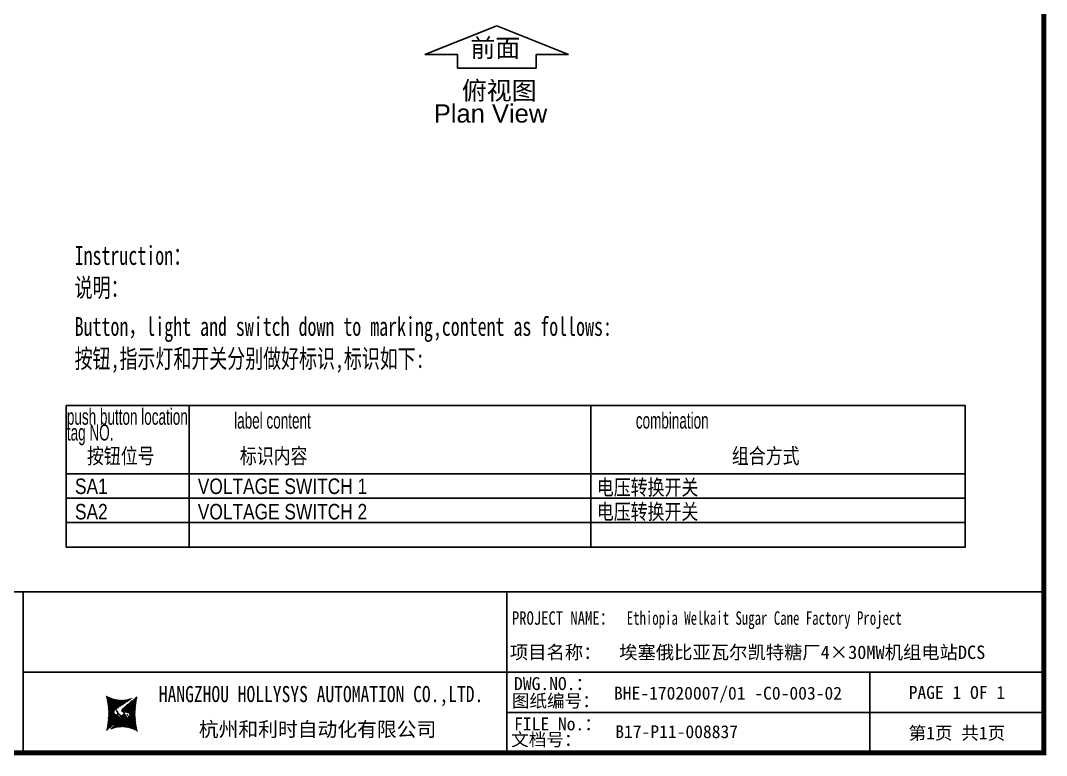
# Model space of a CAD drawing. Extents: x 81444 to 119867, y -54538 to -28747.
# Drawn here: x 83742 to 85652, y -45805 to -44437 of the extents above; entities that cross this region are included whole.
import ezdxf
from ezdxf.enums import TextEntityAlignment as Align
from ezdxf.lldxf.tags import DXFTag

# ---------------------------------------------------------------- set-up
doc = ezdxf.new("R2010")
doc.units = 0
doc.header["$LTSCALE"] = 100
doc.header["$MEASUREMENT"] = 0
for name, color, linetype in [('PARTS', 6, 'Continuous'), ('t', 1, 'Continuous'), ('操作台', 7, 'Continuous'), ('标准图框及表格', 7, 'Continuous')]:
    doc.layers.add(name, color=color, linetype=linetype)
doc.layers.add('细实线', color=7, linetype='Continuous', lineweight=20)
doc.styles.add('HZ', font='arial.ttf', dxfattribs={"width": 0.7})
doc.styles.get("Standard").update_dxf_attribs({"font": ''})
doc.styles.get('Standard').set_extended_font_data('SimSun')
tags = doc.linetypes.add('CENTER', pattern=[2, 1.25, -0.25, 0.25, -0.25]).pattern_tags.tags
tags[10:11] = [DXFTag(74, 4), DXFTag(75, 0), DXFTag(340, '0'), DXFTag(46, 1.0), DXFTag(50, 0.0), DXFTag(44, 0.0), DXFTag(45, 0.0)]
tags[8:9] = [DXFTag(74, 4), DXFTag(75, 0), DXFTag(340, '0'), DXFTag(46, 1.0), DXFTag(50, 0.0), DXFTag(44, 0.0), DXFTag(45, 0.0)]
tags[6:7] = [DXFTag(74, 4), DXFTag(75, 0), DXFTag(340, '0'), DXFTag(46, 1.0), DXFTag(50, 0.0), DXFTag(44, 0.0), DXFTag(45, 0.0)]
tags[4:5] = [DXFTag(74, 4), DXFTag(75, 0), DXFTag(340, '0'), DXFTag(46, 1.0), DXFTag(50, 0.0), DXFTag(44, 0.0), DXFTag(45, 0.0)]
pattern_1 = [(45, (0, 0), (-0.736262898216564, 0.7362628982165641), [])]

# ---------------------------------------------------------------- blocks, each defined once
blk = doc.blocks.new('图框')
at = {"layer": '标准图框及表格'}
h = blk.add_hatch(dxfattribs=at)
h.set_pattern_fill('ANSI31', color=5, scale=8.329863809039892, style=0)
h.set_pattern_definition(pattern_1)
edge = h.paths.add_edge_path()
edge.add_arc((2399.257256036391, -2998.153851416566), 55.18534773488954, 238.1092081981581, 291.6531626184834)
edge.add_line((2419.619937407027, -3049.445018414634), (2388.525499730735, -3070.242821799802))
edge.add_arc((2238.907377712399, -3078.328790578547), 135.3602868968974, 346.3915348661821, 374.2500326978034)
edge.add_line((2370.467593623529, -3110.177132109857), (2397.50623789792, -3087.85242802291))
edge.add_line((2391.339199201146, -3080.281448750429), (2396.143986595598, -3080.898839897796))
edge.add_spline(control_points=[(2397.470018868538, -3087.887634953957), (2398.35948137939, -3087.023080631327), (2399.970992452319, -3085.456697735681), (2399.869182150054, -3081.252294174519), (2397.426500162081, -3081.012803431273), (2396.121921064187, -3080.884897048199)], knot_values=[0, 0, 0, 0, 6.844331067525468, 12.40042740766005, 18.76924275352248, 18.76924275352248, 18.76924275352248, 18.76924275352248], weights=[1, 1, 1, 1, 1, 1], degree=3, periodic=0)
edge.add_spline(control_points=[(2388.515363058686, -3070.265433304907), (2387.789374929038, -3070.86905758363), (2386.478198365832, -3071.959237952229), (2385.544096281083, -3073.38263759949), (2385.127199159644, -3074.017912079413)], knot_values=[0, 0, 0, 0, 5.253673658024614, 9.488438564008057, 9.488438564008057, 9.488438564008057, 9.488438564008057], weights=[1, 1, 1, 1, 1], degree=3, periodic=0)
edge.add_spline(control_points=[(2386.272665588534, -3072.281716856574), (2385.721471206634, -3072.905523096015), (2384.632427465753, -3074.386714445929), (2384.912828655535, -3077.72895088909), (2387.858851342782, -3079.895552619193), (2390.185443934519, -3080.145534927004), (2391.314573401905, -3080.266855002868)], knot_values=[10.66597461496156, 10.66597461496156, 10.66597461496156, 10.66597461496156, 18.97770399508879, 28.89455822145742, 41.119553648298, 52.64692538081317, 52.64692538081317, 52.64692538081317, 52.64692538081317], weights=[1, 1, 1, 1, 1, 1, 1], degree=3, periodic=0)
h = blk.add_hatch(dxfattribs=at)
h.set_pattern_fill('ANSI31', color=3, scale=8.329863809039892, style=0)
h.set_pattern_definition(pattern_1)
edge = h.paths.add_edge_path()
edge.add_line((2402.469732125144, -3075.776359090531), (2407.706041465404, -3076.440586092609))
edge.add_spline(control_points=[(2401.044493204623, -3068.769946203269), (2400.155030693568, -3069.634500525768), (2398.543519620813, -3071.200883421574), (2398.645329922932, -3075.40528698259), (2401.088011911052, -3075.644777725895), (2402.392591008975, -3075.772684108895)], knot_values=[0, 0, 0, 0, 6.844331067526932, 12.40042740766158, 18.76924275352342, 18.76924275352342, 18.76924275352342, 18.76924275352342], weights=[1, 1, 1, 1, 1, 1], degree=3, periodic=0)
edge.add_line((2428.046918449632, -3046.480449047325), (2401.008274175249, -3068.805153134272))
edge.add_spline(control_points=[(2412.625169549749, -3083.918607966574), (2413.015644598316, -3083.422785431954), (2413.86377905187, -3082.052674005965), (2413.601683417044, -3078.928630268005), (2410.655660730175, -3076.762028538062), (2408.329068138031, -3076.512046230251), (2407.199938671052, -3076.390726154226)], knot_values=[12.65408913243743, 12.65408913243743, 12.65408913243743, 12.65408913243743, 18.97770399508879, 28.89455822145742, 41.119553648298, 52.64692538081317, 52.64692538081317, 52.64692538081317, 52.64692538081317], weights=[1, 1, 1, 1, 1, 1, 1], degree=3, periodic=0)
edge.add_line((2411.626283690712, -3084.975693399283), (2412.781242849298, -3083.732051979769))
edge.add_line((2410.021343801694, -3086.399138189481), (2411.626283690712, -3084.975693399414))
edge.add_line((2378.894574665755, -3107.212562742519), (2409.989012342048, -3086.414759357351))
edge.add_arc((2399.257256036391, -3158.503729740543), 55.18534773488965, 58.10920819815809, 111.6531626184834)
edge.add_arc((2559.607134360383, -3078.328790578547), 135.360286896897, 166.3915348661823, 194.2500326978024)
at = {"color": 7}
for p, q in [((2215.642035047145, -2851.581424744189), (2215.642035047145, -3151.581424744189)), ((3115.642035047145, -2851.581424744189), (3115.642035047145, -3151.581424744189)), ((2215.642035047145, -3001.581424744189), (3115.642035047145, -3001.581424744189)), ((3115.642035047145, -3001.581424744189), (4115.642035047145, -3001.581424744189)), ((3791.785572043125, -3001.581424744189), (3791.785572043125, -3151.581424744189)), ((4115.642035047145, -3076.581424744189), (3115.642035047145, -3076.581424744189))]:
    blk.add_line(p, q, dxfattribs=at)
at = {"color": 7, "const_width": 3}
blk.add_lwpolyline([(4115.642035047145, -2851.581424744189), (0, -2851.581424744189)], dxfattribs=at)
at = {"layer": 't', "color": 7, "const_width": 9.61519705431492}
blk.add_lwpolyline([(4115.642035047145, -3151.581424744189), (4115.642035047145, 0), (0, 0), (0, -3151.581424744189)], close=True, dxfattribs=at)
at = {"color": 7, "linetype": 'CENTER'}
for s, height, p in [('图纸编号：', 24, (3125.2212882557, -3066.664538382978)), ('杭州和利时自动化有限公司', 27, (2542.549152440595, -3121.114498389041)), ('文档号：', 24, (3124.032392707933, -3138.728717091954))]:
    blk.add_text(s, height=height, dxfattribs=at).set_placement(p)
at = {"color": 7, "flags": 8}
for tag, p, height in [('DWG.NAME:', (1381.636459220965, -2910.37952511241), 25), ('PROJECTNAME:', (3125.480185663539, -2912.807924402037), 24), ('PROJECTNAME：', (3339.10867075545, -2913.108539231762), 25), ('DWG.NO.:', (3128.186172261583, -3030.402470643486), 24), ('图纸编号', (3315.362718925957, -3052.404678158069), 24), ('FILENO.:', (3128.672545599984, -3106.104124450346), 24), ('文档号', (3317.726365529132, -3124.132485953713), 24)]:
    blk.add_attdef(tag, p, '', height=height, dxfattribs=at)
for tag, height, p in [('RENLIU', 24, (698.1883070825425, -2950.380597809435)), ('SHUFENWANG', 24, (885.7882910716289, -2950.380597809435)), ('FANGHOU', 24, (1069.730755450379, -2950.380597809435)), ('DANDANLI', 24, (1250.015700218792, -2950.380597809435)), ('A', 23, (59.89920926059131, -2974.881554149018)), ('设计时间', 23, (213.8658221408186, -2974.881554149018)), ('刘仁', 23, (698.1883070825425, -3002.188376027443)), ('王姝芬', 23, (885.7882910716289, -3002.188376027443)), ('侯方', 23, (1069.730755450379, -3002.188376027443)), ('李丹丹', 23, (1250.015700218792, -3002.188376027443)), ('#10STATIONONTROLCABINETCOVER', 30, (1777.900103825072, -3017.182374560078)), ('PAGEXOFX', 24, (3953.713803545135, -3039.081424744189)), ('REV.', 24, (59.38265968048654, -3063.048954873535)), ('DATE', 24, (208.907791745165, -3063.048954873535)), ('DESCRIPTION', 24, (451.7192896086781, -3063.048954873535)), ('PREPARED', 24, (698.1883070825425, -3063.048954873535)), ('CHECKED', 24, (885.7882910716144, -3063.048954873535)), ('SIGNED', 24, (1069.730755450364, -3063.048954873535)), ('APPROVED', 24, (1250.015700218792, -3063.048954873535)), ('图纸名称', 30, (1777.900103825072, -3094.695064044037)), ('第几页共几页', 24, (3953.713803545135, -3114.081424744189))]:
    blk.add_attdef(tag, text='', height=height, dxfattribs=at).set_placement(p, align=Align.MIDDLE)
for tag, p in [('图纸名称:', (1377.81237181677, -2965.923337057193)), ('项目名称：', (3121.562334825969, -2984.305160940257)), ('项目名称：', (3325.036680579346, -2984.305160940257))]:
    blk.add_attdef(tag, text='', height=25, dxfattribs=at).set_placement(p, align=Align.BOTTOM_LEFT)
at = {"color": 7, "width": 0.8, "flags": 8}
blk.add_attdef('HANGZHOUHOLLYSYSAUTOMATIONCO.,LTD.', text='', height=24, dxfattribs=at).set_placement((2770.082304289484, -3045.714803244191), align=Align.MIDDLE)
at = {"layer": '标准图框及表格', "color": 5, "style": 'HZ'}
for s, p in [('pgqh', (2373.884875617339, -3059.677228196226)), ('hollilas', (2374.051901626051, -3085.968484618272))]:
    blk.add_text(s, height=5.205656721233694, dxfattribs=at).set_placement(p)
at = {"layer": '标准图框及表格', "color": 3, "style": 'HZ'}
for s, height, p in [('auto', 8.676094535389492, (2400.907127263781, -3074.200036411981)), ('hollysys', 4.338047267694746, (2402.5381050141, -3099.731461394062))]:
    blk.add_text(s, height=height, dxfattribs=at).set_placement(p)

msp = doc.modelspace()

# ---------------------------------------------------------------- linework, layer by layer
at = {"layer": 'PARTS', "color": 7}
for p, q in [((84628.44068226579, -44446.9175108362), (84494.79403141438, -44500.31043437523)), ((84628.44068226579, -44446.9175108362), (84762.08733311723, -44500.31043437523)), ((84494.79403141438, -44500.31043437523), (84555.07415425804, -44500.31043437523)), ((84555.07415425804, -44500.31043437523), (84555.07415425804, -44526.15032517885)), ((84762.08733311723, -44500.31043437523), (84701.80721027355, -44500.31043437523)), ((84701.80721027355, -44500.31043437523), (84701.80721027355, -44526.15032517885)), ((84701.80721027355, -44526.15032517885), (84555.07415425804, -44526.15032517885))]:
    msp.add_line(p, q, dxfattribs=at)
at = {"layer": '操作台', "color": 4}
for points in [[(83826.62396538662, -45154.03460991992), (84055.66554755636, -45154.03460991992), (84055.66554755636, -45281.15268802413), (83826.62396538662, -45281.15268802413)], [(84055.66554755636, -45154.03460991992), (84803.30048583835, -45154.03460991992), (84803.30048583835, -45281.15268802413), (84055.66554755636, -45281.15268802413)], [(84803.30048583835, -45154.03460991992), (85500.48613138929, -45154.03460991992), (85500.48613138929, -45281.15268802413), (84803.30048583835, -45281.15268802413)], [(83826.62396538662, -45281.15268802413), (84055.66554755636, -45281.15268802413), (84055.66554755636, -45326.4887843911), (83826.62396538662, -45326.4887843911)], [(84055.66554755636, -45281.15268802413), (84803.30048583835, -45281.15268802413), (84803.30048583835, -45326.4887843911), (84055.66554755636, -45326.4887843911)], [(84803.30048583835, -45281.15268802413), (85500.48613138929, -45281.15268802413), (85500.48613138929, -45326.4887843911), (84803.30048583835, -45326.4887843911)], [(83826.62396538662, -45326.4887843911), (84055.66554755636, -45326.4887843911), (84055.66554755636, -45371.82488075807), (83826.62396538662, -45371.82488075807)], [(84055.66554755636, -45326.4887843911), (84803.30048583835, -45326.4887843911), (84803.30048583835, -45371.82488075807), (84055.66554755636, -45371.82488075807)], [(84803.30048583835, -45326.4887843911), (85500.48613138929, -45326.4887843911), (85500.48613138929, -45371.82488075807), (84803.30048583835, -45371.82488075807)], [(83826.62396538662, -45371.82488075807), (84055.66554755636, -45371.82488075807), (84055.66554755636, -45417.16097712505), (83826.62396538662, -45417.16097712505)], [(84055.66554755636, -45371.82488075807), (84803.30048583835, -45371.82488075807), (84803.30048583835, -45417.16097712505), (84055.66554755636, -45417.16097712505)], [(84803.30048583835, -45371.82488075807), (85500.48613138929, -45371.82488075807), (85500.48613138929, -45417.16097712505), (84803.30048583835, -45417.16097712505)]]:
    msp.add_lwpolyline(points, close=True, dxfattribs=at)

# ---------------------------------------------------------------- block references
at = {"color": 1}
ref = msp.add_blockref('图框', (81531.29161396556, -42648.76248004491), dxfattribs=at)
ref.add_attrib('第几页共几页', '第1页 共1页', dxfattribs={"color": 7, "height": 24, "flags": 8}).set_placement((85485.00541751069, -45762.8439047891), align=Align.MIDDLE)
ref.add_attrib('图纸编号', 'BHE-17020007/01 -C0-003-02', (84846.65433289151, -45701.16715820298), dxfattribs={"color": 7, "height": 24, "flags": 8})
ref.add_attrib('文档号', 'B17-P11-008837', (84849.01797949469, -45772.89496599862), dxfattribs={"color": 7, "height": 24, "flags": 8})
ref.add_attrib('HANGZHOUHOLLYSYSAUTOMATIONCO.,LTD', 'HANGZHOU HOLLYSYS AUTOMATION CO.,LTD.', dxfattribs={"color": 7, "height": 30, "width": 0.8, "flags": 8}).set_placement((84301.37391825503, -45694.4772832891), align=Align.MIDDLE)
ref.add_attrib('PROJECTNAME：', 'PROJECT NAME：', (84656.67803619572, -45561.87101927667), dxfattribs={"color": 7, "height": 25, "width": 0.8, "flags": 8})
ref.add_attrib('项目名称：', '项目名称：', dxfattribs={"color": 7, "height": 25, "flags": 8}).set_placement((84652.85394879153, -45633.06764098517), align=Align.BOTTOM_LEFT)
ref.add_attrib('PROJECTNAME：', 'Ethiopia Welkait Sugar Cane Factory Project', (84870.400284721, -45561.87101927667), dxfattribs={"color": 7, "height": 25, "width": 0.7, "flags": 8})
ref.add_attrib('项目名称：', '埃塞俄比亚瓦尔凯特糖厂4×30MW机组电站DCS', dxfattribs={"color": 7, "height": 25, "flags": 8}).set_placement((84856.3282945449, -45633.06764098517), align=Align.BOTTOM_LEFT)
ref.add_attrib('PAGEXOFX', 'PAGE 1 OF 1', dxfattribs={"color": 7, "height": 24, "flags": 8}).set_placement((85485.00541751069, -45687.8439047891), align=Align.MIDDLE)
ref.add_attrib('DWG.NO.：', 'DWG.NO.：', (84660.66666258556, -45683.35102634443), dxfattribs={"color": 7, "height": 24, "flags": 8})
ref.add_attrib('FILENO.：', 'FILE No.：', (84660.66666258556, -45758.35102634443), dxfattribs={"color": 7, "height": 24, "flags": 8})

# ---------------------------------------------------------------- texts
at = {"color": 7, "style": 'HZ'}
for s, p in [('前面', (84579.39751743383, -44505.26738182052)), ('俯视图', (84563.42882022454, -44584.57321681859)), ('Plan View', (84511.23706137355, -44627.18984818438))]:
    msp.add_text(s, height=34, dxfattribs=at).set_placement(p)
at = {"layer": '操作台', "linetype": 'Continuous', "lineweight": 5, "style": 'HZ'}
for s, height, width, p in [('push button location', 30, 0.6, (83828.2590271446, -45189.59255250145)), ('label content', 30, 0.6, (84139.67053351105, -45196.68939396315)), ('combination', 30, 0.6, (84887.30547179304, -45196.68939396316)), ('tag NO. ', 30, 0.6, (83828.2590271446, -45218.97071200509)), ('按钮位号', 28.84615386, 0.8, (83865.6631182162, -45262.05040582067)), ('标识内容', 28.84615386, 0.8, (84150.24238903397, -45262.05040582067)), ('组合方式', 28.84615386, 0.8, (85066.09241431831, -45262.05040582067)), ('SA1', 28.84615386, 0.8, (83843.28983069528, -45318.52661306024)), ('电压转换开关', 28.84615386, 0.8, (84814.730297421, -45320.46549541369)), ('SA2', 28.84615386, 0.8, (83843.28983069528, -45365.80159178066)), ('电压转换开关', 28.84615386, 0.8, (84814.730297421, -45365.80159178066))]:
    msp.add_text(s, height=height, dxfattribs=dict(at, width=width)).set_placement(p)
at = {"layer": '操作台', "color": 7, "linetype": 'Continuous', "lineweight": 5, "style": 'HZ', "width": 0.8}
for s, p in [('VOLTAGE SWITCH 1', (84071.96934563725, -45318.52661306024)), ('VOLTAGE SWITCH 2', (84071.96934563725, -45365.80159178066))]:
    msp.add_text(s, height=28.84615386, dxfattribs=at).set_placement(p)
at = {"layer": '细实线', "char_height": 35, "width": 1529.479768786127, "attachment_point": 1, "style": 'HZ'}
for s, insert in [('{\\fsimsun|b0|i0|c134|p2;Instruction：}', (83842.71581170966, -44857.06264201413)), ('{\\fsimsun|b0|i0|c134|p2;说明：', (83842.71581170966, -44916.83038990204)), ('{\\fsimsun|b0|i0|c134|p2;Button，light and switch down to marking,content as follows:}', (83842.71581170966, -44989.12566788791)), ('{\\fsimsun|b0|i0|c134|p2;按钮,指示灯和开关分别做好标识,标识如下:}', (83842.71581170966, -45048.89341577582))]:
    msp.add_mtext(s, dxfattribs=dict(at, insert=insert))

doc.saveas('drawing.dxf')
